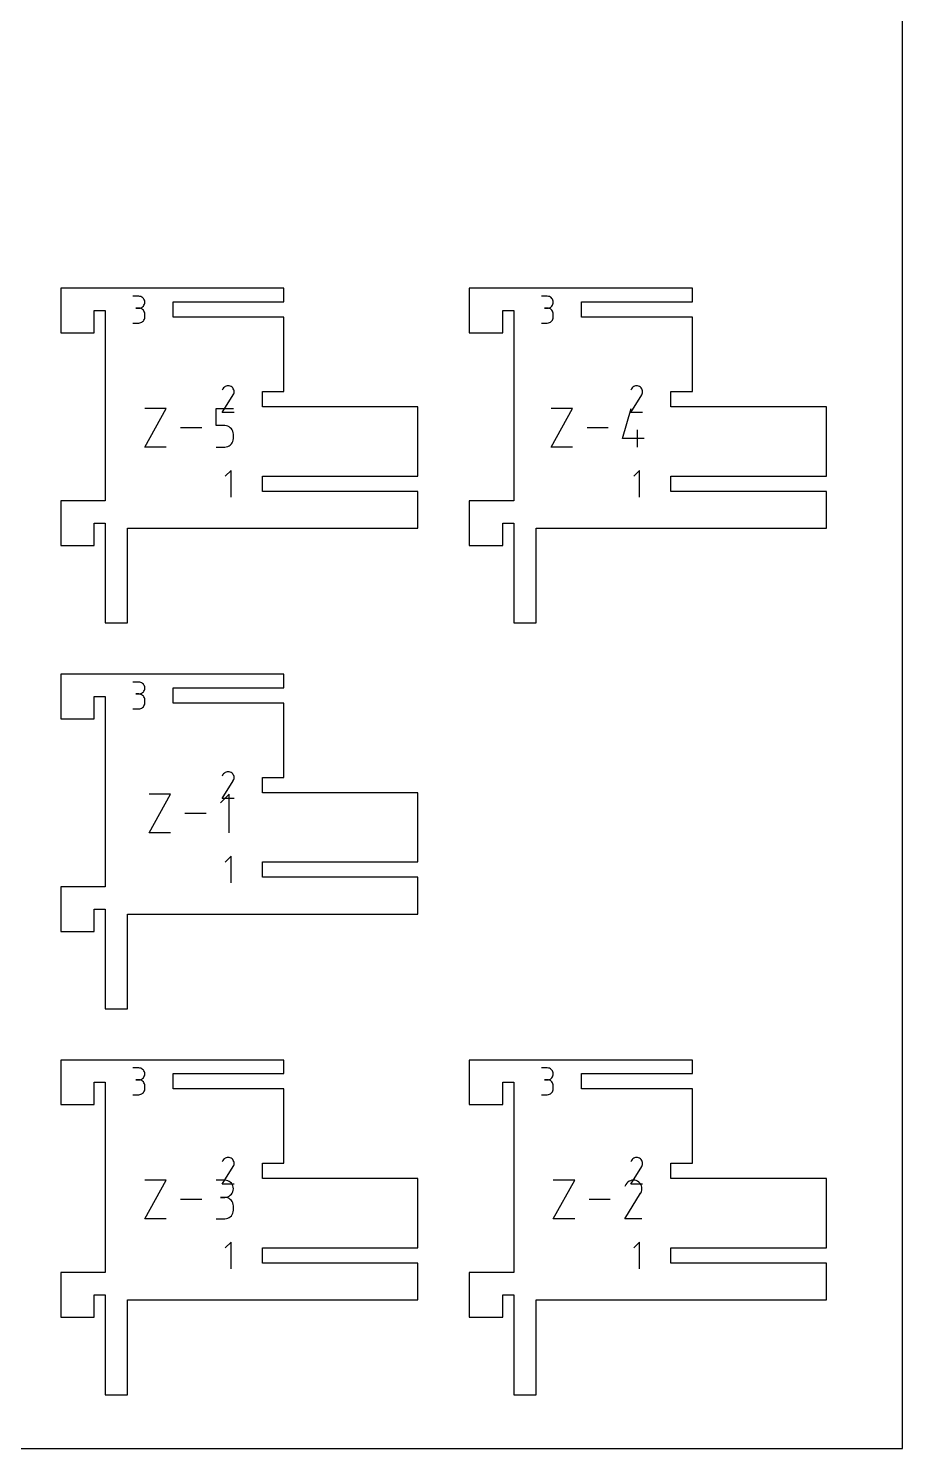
# Model space of a CAD drawing. Extents: x 0 to 340, y 0 to 495.
# Drawn here: x 183.4 to 340, y 0 to 254.6 of the extents above; entities that cross this region are included whole.
import ezdxf

# ---------------------------------------------------------------- set-up
doc = ezdxf.new("R2010")
doc.units = 0

msp = doc.modelspace()

# ---------------------------------------------------------------- linework, layer by layer
at = {"layer": 'annotation', "color": 1}
for p, q in [((203.191887, 206.594776), (202.125989, 206.594776)), ((203.383591, 206.577569), (203.191887, 206.594776)), ((203.563978, 206.527981), (203.383591, 206.577569)), ((203.730047, 206.449062), (203.563978, 206.527981)), ((203.878799, 206.343862), (203.730047, 206.449062)), ((204.007233, 206.21543), (203.878799, 206.343862)), ((276.366883, 206.594776), (275.300986, 206.594776)), ((276.558588, 206.577569), (276.366883, 206.594776)), ((276.738975, 206.527981), (276.558588, 206.577569)), ((276.905044, 206.449062), (276.738975, 206.527981)), ((277.053796, 206.343862), (276.905044, 206.449062)), ((277.18223, 206.21543), (277.053796, 206.343862)), ((203.191887, 204.462981), (202.658185, 204.462981)), ((202.658185, 204.462981), (203.191887, 204.462981)), ((203.191887, 204.462981), (203.383591, 204.480193)), ((203.383591, 204.445774), (203.191887, 204.462981)), ((203.191887, 204.462981), (203.191887, 204.462981)), ((203.383591, 204.480193), (203.563978, 204.52981)), ((203.563978, 204.396187), (203.383591, 204.445774)), ((203.563978, 204.52981), (203.730047, 204.608807)), ((203.730047, 204.317267), (203.563978, 204.396187)), ((203.730047, 204.608807), (203.878799, 204.71416)), ((203.878799, 204.212067), (203.730047, 204.317267)), ((203.878799, 204.71416), (204.007233, 204.842844)), ((204.007233, 204.083635), (203.878799, 204.212067)), ((204.112349, 206.066817), (204.007233, 206.21543)), ((204.007233, 204.842844), (204.112349, 204.991833)), ((204.112349, 203.935022), (204.007233, 204.083635)), ((204.191146, 205.901071), (204.112349, 206.066817)), ((204.112349, 204.991833), (204.191146, 205.158103)), ((204.191146, 203.769276), (204.112349, 203.935022)), ((204.240624, 205.721244), (204.191146, 205.901071)), ((204.191146, 205.158103), (204.240624, 205.338628)), ((204.240624, 203.589449), (204.191146, 203.769276)), ((204.257784, 205.530384), (204.240624, 205.721244)), ((204.240624, 205.338628), (204.257784, 205.530384)), ((204.257784, 205.530384), (204.257784, 205.530384)), ((276.366883, 204.462981), (275.833182, 204.462981)), ((275.833182, 204.462981), (276.366883, 204.462981)), ((276.366883, 204.462981), (276.558588, 204.480193)), ((276.558588, 204.445774), (276.366883, 204.462981)), ((276.366883, 204.462981), (276.366883, 204.462981)), ((276.558588, 204.480193), (276.738975, 204.52981)), ((276.738975, 204.396187), (276.558588, 204.445774)), ((276.738975, 204.52981), (276.905044, 204.608807)), ((276.905044, 204.317267), (276.738975, 204.396187)), ((276.905044, 204.608807), (277.053796, 204.71416)), ((277.053796, 204.212067), (276.905044, 204.317267)), ((277.053796, 204.71416), (277.18223, 204.842844)), ((277.18223, 204.083635), (277.053796, 204.212067)), ((277.287346, 206.066817), (277.18223, 206.21543)), ((277.18223, 204.842844), (277.287346, 204.991833)), ((277.287346, 203.935022), (277.18223, 204.083635)), ((277.366143, 205.901071), (277.287346, 206.066817)), ((277.287346, 204.991833), (277.366143, 205.158103)), ((277.366143, 203.769276), (277.287346, 203.935022)), ((277.415621, 205.721244), (277.366143, 205.901071)), ((277.366143, 205.158103), (277.415621, 205.338628)), ((277.415621, 203.589449), (277.366143, 203.769276)), ((277.432781, 205.530384), (277.415621, 205.721244)), ((277.415621, 205.338628), (277.432781, 205.530384)), ((277.432781, 205.530384), (277.432781, 205.530384)), ((202.125989, 201.800496), (203.191887, 201.800496)), ((203.191887, 201.800496), (203.383591, 201.817693)), ((203.191887, 201.800496), (203.191887, 201.800496)), ((203.383591, 201.817693), (203.563978, 201.867256)), ((203.563978, 201.867256), (203.730047, 201.946143)), ((203.730047, 201.946143), (203.878799, 202.051311)), ((203.878799, 202.051311), (204.007233, 202.179718)), ((204.007233, 202.179718), (204.112349, 202.328321)), ((204.112349, 202.328321), (204.191146, 202.494079)), ((204.191146, 202.494079), (204.240624, 202.673949)), ((204.257784, 203.398589), (204.240624, 203.589449)), ((204.240624, 202.673949), (204.257784, 202.864888)), ((204.257784, 202.864888), (204.257784, 203.398589)), ((204.257784, 203.398589), (204.257784, 203.398589)), ((275.300986, 201.800496), (276.366883, 201.800496)), ((276.366883, 201.800496), (276.558588, 201.817693)), ((276.366883, 201.800496), (276.366883, 201.800496)), ((276.558588, 201.817693), (276.738975, 201.867256)), ((276.738975, 201.867256), (276.905044, 201.946143)), ((276.905044, 201.946143), (277.053796, 202.051311)), ((277.053796, 202.051311), (277.18223, 202.179718)), ((277.18223, 202.179718), (277.287346, 202.328321)), ((277.287346, 202.328321), (277.366143, 202.494079)), ((277.366143, 202.494079), (277.415621, 202.673949)), ((277.432781, 203.398589), (277.415621, 203.589449)), ((277.415621, 202.673949), (277.432781, 202.864888)), ((277.432781, 202.864888), (277.432781, 203.398589)), ((277.432781, 203.398589), (277.432781, 203.398589)), ((218.12599, 185.737181), (220.095838, 188.908384)), ((218.268972, 190.00348), (218.129, 189.734974)), ((218.380052, 190.160992), (218.268972, 190.00348)), ((218.513322, 190.292479), (218.380052, 190.160992)), ((218.66473, 190.396886), (218.513322, 190.292479)), ((218.830223, 190.473161), (218.66473, 190.396886)), ((219.005747, 190.520251), (218.830223, 190.473161)), ((219.187249, 190.537103), (219.005747, 190.520251)), ((219.370676, 190.522665), (219.187249, 190.537103)), ((219.551976, 190.475883), (219.370676, 190.522665)), ((219.727093, 190.395704), (219.551976, 190.475883)), ((219.883717, 190.284486), (219.727093, 190.395704)), ((219.727093, 190.395704), (219.727093, 190.395704)), ((220.014672, 190.151025), (219.883717, 190.284486)), ((220.118793, 189.999411), (220.014672, 190.151025)), ((220.095838, 188.908384), (220.098193, 188.911298)), ((220.095838, 188.908384), (220.095838, 188.908384)), ((220.098193, 188.911298), (220.100451, 188.914237)), ((220.100451, 188.914237), (220.102627, 188.917225)), ((220.102627, 188.917225), (220.104737, 188.920288)), ((220.104737, 188.920288), (220.106795, 188.923449)), ((220.106795, 188.923449), (220.108815, 188.926735)), ((220.108815, 188.926735), (220.110813, 188.930169)), ((220.110813, 188.930169), (220.112804, 188.933777)), ((220.112804, 188.933777), (220.114802, 188.937583)), ((220.114802, 188.937583), (220.196136, 189.112215)), ((220.114802, 188.937583), (220.114802, 188.937583)), ((220.194916, 189.833735), (220.118793, 189.999411)), ((220.241876, 189.658087), (220.194916, 189.833735)), ((220.196136, 189.112215), (220.243651, 189.293237)), ((220.258509, 189.476557), (220.241876, 189.658087)), ((220.243651, 189.293237), (220.258509, 189.476557)), ((291.300986, 185.737181), (293.270835, 188.908384)), ((291.443969, 190.00348), (291.303996, 189.734974)), ((291.555048, 190.160992), (291.443969, 190.00348)), ((291.688319, 190.292479), (291.555048, 190.160992)), ((291.839727, 190.396886), (291.688319, 190.292479)), ((292.005219, 190.473161), (291.839727, 190.396886)), ((292.180744, 190.520251), (292.005219, 190.473161)), ((292.362246, 190.537103), (292.180744, 190.520251)), ((292.545673, 190.522665), (292.362246, 190.537103)), ((292.726972, 190.475883), (292.545673, 190.522665)), ((292.90209, 190.395704), (292.726972, 190.475883)), ((293.058714, 190.284486), (292.90209, 190.395704)), ((292.90209, 190.395704), (292.90209, 190.395704)), ((293.189669, 190.151025), (293.058714, 190.284486)), ((293.29379, 189.999411), (293.189669, 190.151025)), ((293.270835, 188.908384), (293.273189, 188.911298)), ((293.270835, 188.908384), (293.270835, 188.908384)), ((293.273189, 188.911298), (293.275448, 188.914237)), ((293.275448, 188.914237), (293.277624, 188.917225)), ((293.277624, 188.917225), (293.279734, 188.920288)), ((293.279734, 188.920288), (293.281791, 188.923449)), ((293.281791, 188.923449), (293.283812, 188.926735)), ((293.283812, 188.926735), (293.28581, 188.930169)), ((293.28581, 188.930169), (293.2878, 188.933777)), ((293.2878, 188.933777), (293.289799, 188.937583)), ((293.289799, 188.937583), (293.371133, 189.112215)), ((293.289799, 188.937583), (293.289799, 188.937583)), ((293.369913, 189.833735), (293.29379, 189.999411)), ((293.416873, 189.658087), (293.369913, 189.833735)), ((293.371133, 189.112215), (293.418647, 189.293237)), ((293.433506, 189.476557), (293.416873, 189.658087)), ((293.418647, 189.293237), (293.433506, 189.476557)), ((204.254414, 179.561659), (208.092679, 186.47435)), ((208.092679, 186.47435), (204.254414, 186.47435)), ((217.056938, 183.396022), (217.056938, 186.47435)), ((217.056938, 186.47435), (220.12703, 186.47435)), ((277.045325, 179.561659), (280.883589, 186.47435)), ((280.883589, 186.47435), (277.045325, 186.47435)), ((289.847848, 181.098438), (291.380727, 186.47435)), ((218.591984, 183.396022), (217.056938, 183.396022)), ((220.257784, 185.737181), (218.12599, 185.737181)), ((218.867609, 183.371384), (218.591984, 183.396022)), ((219.127149, 183.300327), (218.867609, 183.371384)), ((293.432781, 185.737181), (291.300986, 185.737181)), ((214.465329, 183.018004), (210.685588, 183.018004)), ((219.366242, 183.187136), (219.127149, 183.300327)), ((219.580523, 183.036096), (219.366242, 183.187136)), ((219.765629, 182.851493), (219.580523, 183.036096)), ((219.917196, 182.63761), (219.765629, 182.851493)), ((220.030861, 182.398735), (219.917196, 182.63761)), ((220.030811, 180.562355), (220.102246, 180.822297)), ((220.10226, 182.139151), (220.030861, 182.398735)), ((220.102246, 180.822297), (220.12703, 181.098438)), ((220.12703, 181.863143), (220.10226, 182.139151)), ((220.12703, 181.098438), (220.12703, 181.863143)), ((220.12703, 181.863143), (220.12703, 181.863143)), ((287.25624, 183.018004), (283.476499, 183.018004)), ((293.686113, 181.098438), (289.847848, 181.098438)), ((292.535587, 179.561659), (292.535587, 182.63175)), ((208.092679, 179.561659), (204.254414, 179.561659)), ((217.056938, 179.561659), (218.591984, 179.561659)), ((218.591984, 179.561659), (218.867495, 179.58643)), ((218.591984, 179.561659), (218.591984, 179.561659)), ((218.867495, 179.58643), (219.126975, 179.657846)), ((219.126975, 179.657846), (219.366049, 179.771556)), ((219.366049, 179.771556), (219.580345, 179.923211)), ((219.580345, 179.923211), (219.765486, 180.108462)), ((219.765486, 180.108462), (219.9171, 180.32296)), ((219.9171, 180.32296), (220.030811, 180.562355)), ((280.883589, 179.561659), (277.045325, 179.561659)), ((219.725588, 175.382315), (218.658487, 174.314912)), ((219.725588, 170.582315), (219.725588, 175.382315)), ((292.900585, 175.382315), (291.833483, 174.314912)), ((292.900585, 170.582315), (292.900585, 175.382315)), ((203.191887, 137.419775), (202.125989, 137.419775)), ((203.191887, 135.28798), (202.658185, 135.28798)), ((202.658185, 135.28798), (203.191887, 135.28798)), ((203.383591, 137.402568), (203.191887, 137.419775)), ((203.191887, 135.28798), (203.383591, 135.305191)), ((203.383591, 135.270773), (203.191887, 135.28798)), ((203.191887, 135.28798), (203.191887, 135.28798)), ((203.563978, 137.35298), (203.383591, 137.402568)), ((203.383591, 135.305191), (203.563978, 135.354808)), ((203.563978, 135.221185), (203.383591, 135.270773)), ((203.730047, 137.274061), (203.563978, 137.35298)), ((203.563978, 135.354808), (203.730047, 135.433805)), ((203.730047, 135.142266), (203.563978, 135.221185)), ((203.878799, 137.16886), (203.730047, 137.274061)), ((203.730047, 135.433805), (203.878799, 135.539158)), ((203.878799, 135.037065), (203.730047, 135.142266)), ((204.007233, 137.040428), (203.878799, 137.16886)), ((203.878799, 135.539158), (204.007233, 135.667842)), ((204.007233, 134.908634), (203.878799, 135.037065)), ((204.112349, 136.891815), (204.007233, 137.040428)), ((204.007233, 135.667842), (204.112349, 135.816831)), ((204.191146, 136.72607), (204.112349, 136.891815)), ((204.112349, 135.816831), (204.191146, 135.983101)), ((204.240624, 136.546242), (204.191146, 136.72607)), ((204.191146, 135.983101), (204.240624, 136.163626)), ((204.257784, 136.355382), (204.240624, 136.546242)), ((204.240624, 136.163626), (204.257784, 136.355382)), ((204.257784, 136.355382), (204.257784, 136.355382)), ((202.125989, 132.625494), (203.191887, 132.625494)), ((203.191887, 132.625494), (203.383591, 132.642691)), ((203.191887, 132.625494), (203.191887, 132.625494)), ((203.383591, 132.642691), (203.563978, 132.692254)), ((203.563978, 132.692254), (203.730047, 132.771141)), ((203.730047, 132.771141), (203.878799, 132.876309)), ((203.878799, 132.876309), (204.007233, 133.004716)), ((204.112349, 134.76002), (204.007233, 134.908634)), ((204.007233, 133.004716), (204.112349, 133.15332)), ((204.191146, 134.594275), (204.112349, 134.76002)), ((204.112349, 133.15332), (204.191146, 133.319078)), ((204.240624, 134.414447), (204.191146, 134.594275)), ((204.191146, 133.319078), (204.240624, 133.498947)), ((204.257784, 134.223587), (204.240624, 134.414447)), ((204.240624, 133.498947), (204.257784, 133.689886)), ((204.257784, 133.689886), (204.257784, 134.223587)), ((204.257784, 134.223587), (204.257784, 134.223587)), ((218.12599, 116.56218), (220.095838, 119.733382)), ((218.268972, 120.828478), (218.129, 120.559972)), ((218.380051, 120.985991), (218.268972, 120.828478)), ((218.513322, 121.117477), (218.380051, 120.985991)), ((218.66473, 121.221884), (218.513322, 121.117477)), ((218.830223, 121.298159), (218.66473, 121.221884)), ((219.005747, 121.345249), (218.830223, 121.298159)), ((219.187249, 121.362102), (219.005747, 121.345249)), ((219.370676, 121.347663), (219.187249, 121.362102)), ((219.551975, 121.300881), (219.370676, 121.347663)), ((219.727093, 121.220702), (219.551975, 121.300881)), ((219.883717, 121.109484), (219.727093, 121.220702)), ((219.727093, 121.220702), (219.727093, 121.220702)), ((220.014672, 120.976023), (219.883717, 121.109484)), ((220.118793, 120.824409), (220.014672, 120.976023)), ((220.095838, 119.733382), (220.098193, 119.736296)), ((220.095838, 119.733382), (220.095838, 119.733382)), ((220.098193, 119.736296), (220.100451, 119.739235)), ((220.100451, 119.739235), (220.102627, 119.742223)), ((220.102627, 119.742223), (220.104737, 119.745286)), ((220.104737, 119.745286), (220.106794, 119.748448)), ((220.106794, 119.748448), (220.108815, 119.751733)), ((220.108815, 119.751733), (220.110813, 119.755168)), ((220.110813, 119.755168), (220.112804, 119.758775)), ((220.112804, 119.758775), (220.114802, 119.762581)), ((220.114802, 119.762581), (220.196136, 119.937213)), ((220.114802, 119.762581), (220.114802, 119.762581)), ((220.194916, 120.658733), (220.118793, 120.824409)), ((220.241876, 120.483085), (220.194916, 120.658733)), ((220.196136, 119.937213), (220.243651, 120.118235)), ((220.258509, 120.301556), (220.241876, 120.483085)), ((220.243651, 120.118235), (220.258509, 120.301556)), ((205.02107, 110.386657), (208.859335, 117.299348)), ((208.859335, 117.299348), (205.02107, 117.299348)), ((219.36059, 117.299348), (217.823811, 115.762135)), ((219.36059, 110.386657), (219.36059, 117.299348)), ((220.257784, 116.56218), (218.12599, 116.56218)), ((215.231985, 113.843002), (211.452244, 113.843002)), ((208.859335, 110.386657), (205.02107, 110.386657)), ((219.725588, 106.207313), (218.658487, 105.13991)), ((219.725588, 101.407313), (219.725588, 106.207313)), ((203.191887, 68.244773), (202.125989, 68.244773)), ((203.383591, 68.227566), (203.191887, 68.244773)), ((203.563978, 68.177978), (203.383591, 68.227566)), ((203.730047, 68.099059), (203.563978, 68.177978)), ((203.563978, 66.179806), (203.730047, 66.258804)), ((203.878799, 67.993858), (203.730047, 68.099059)), ((203.730047, 66.258804), (203.878799, 66.364157)), ((204.007233, 67.865427), (203.878799, 67.993858)), ((203.878799, 66.364157), (204.007233, 66.49284)), ((204.112349, 67.716813), (204.007233, 67.865427)), ((204.007233, 66.49284), (204.112349, 66.64183)), ((204.191146, 67.551068), (204.112349, 67.716813)), ((204.112349, 66.64183), (204.191146, 66.808099)), ((204.240624, 67.37124), (204.191146, 67.551068)), ((204.191146, 66.808099), (204.240624, 66.988625)), ((204.257784, 67.18038), (204.240624, 67.37124)), ((204.240624, 66.988625), (204.257784, 67.18038)), ((204.257784, 67.18038), (204.257784, 67.18038)), ((276.366883, 68.244773), (275.300986, 68.244773)), ((276.558588, 68.227566), (276.366883, 68.244773)), ((276.738975, 68.177978), (276.558588, 68.227566)), ((276.905044, 68.099059), (276.738975, 68.177978)), ((276.738975, 66.179806), (276.905044, 66.258803)), ((277.053796, 67.993858), (276.905044, 68.099059)), ((276.905044, 66.258803), (277.053796, 66.364157)), ((277.18223, 67.865427), (277.053796, 67.993858)), ((277.053796, 66.364157), (277.18223, 66.49284)), ((277.287345, 67.716813), (277.18223, 67.865427)), ((277.18223, 66.49284), (277.287345, 66.64183)), ((277.366143, 67.551068), (277.287345, 67.716813)), ((277.287345, 66.64183), (277.366143, 66.808099)), ((277.415621, 67.37124), (277.366143, 67.551068)), ((277.366143, 66.808099), (277.415621, 66.988625)), ((277.432781, 67.18038), (277.415621, 67.37124)), ((277.415621, 66.988625), (277.432781, 67.18038)), ((277.432781, 67.18038), (277.432781, 67.18038)), ((203.191887, 66.112978), (202.658185, 66.112978)), ((202.658185, 66.112978), (203.191887, 66.112978)), ((203.191887, 66.112978), (203.383591, 66.130189)), ((203.383591, 66.095771), (203.191887, 66.112978)), ((203.191887, 66.112978), (203.191887, 66.112978)), ((203.383591, 66.130189), (203.563978, 66.179806)), ((203.563978, 66.046183), (203.383591, 66.095771)), ((203.730047, 65.967264), (203.563978, 66.046183)), ((203.878799, 65.862064), (203.730047, 65.967264)), ((203.730047, 63.596139), (203.878799, 63.701307)), ((204.007233, 65.733632), (203.878799, 65.862064)), ((203.878799, 63.701307), (204.007233, 63.829714)), ((204.112349, 65.585018), (204.007233, 65.733632)), ((204.007233, 63.829714), (204.112349, 63.978318)), ((204.191146, 65.419273), (204.112349, 65.585018)), ((204.112349, 63.978318), (204.191146, 64.144076)), ((204.240624, 65.239445), (204.191146, 65.419273)), ((204.191146, 64.144076), (204.240624, 64.323945)), ((204.257784, 65.048586), (204.240624, 65.239445)), ((204.240624, 64.323945), (204.257784, 64.514884)), ((204.257784, 64.514884), (204.257784, 65.048586)), ((204.257784, 65.048586), (204.257784, 65.048586)), ((276.366883, 66.112978), (275.833182, 66.112978)), ((275.833182, 66.112978), (276.366883, 66.112978)), ((276.366883, 66.112978), (276.558588, 66.130189)), ((276.558588, 66.095771), (276.366883, 66.112978)), ((276.366883, 66.112978), (276.366883, 66.112978)), ((276.558588, 66.130189), (276.738975, 66.179806)), ((276.738975, 66.046183), (276.558588, 66.095771)), ((276.905044, 65.967264), (276.738975, 66.046183)), ((277.053796, 65.862064), (276.905044, 65.967264)), ((276.905044, 63.596139), (277.053796, 63.701307)), ((277.18223, 65.733632), (277.053796, 65.862064)), ((277.053796, 63.701307), (277.18223, 63.829714)), ((277.287345, 65.585018), (277.18223, 65.733632)), ((277.18223, 63.829714), (277.287345, 63.978318)), ((277.366143, 65.419273), (277.287345, 65.585018)), ((277.287345, 63.978318), (277.366143, 64.144076)), ((277.415621, 65.239445), (277.366143, 65.419273)), ((277.366143, 64.144076), (277.415621, 64.323945)), ((277.432781, 65.048586), (277.415621, 65.239445)), ((277.415621, 64.323945), (277.432781, 64.514884)), ((277.432781, 64.514884), (277.432781, 65.048586)), ((277.432781, 65.048586), (277.432781, 65.048586)), ((202.125989, 63.450492), (203.191887, 63.450492)), ((203.191887, 63.450492), (203.383591, 63.467689)), ((203.191887, 63.450492), (203.191887, 63.450492)), ((203.383591, 63.467689), (203.563978, 63.517252)), ((203.563978, 63.517252), (203.730047, 63.596139)), ((275.300986, 63.450492), (276.366883, 63.450492)), ((276.366883, 63.450492), (276.558588, 63.467689)), ((276.366883, 63.450492), (276.366883, 63.450492)), ((276.558588, 63.467689), (276.738975, 63.517252)), ((276.738975, 63.517252), (276.905044, 63.596139)), ((218.268972, 51.653477), (218.129, 51.38497)), ((218.380051, 51.810989), (218.268972, 51.653477)), ((218.513322, 51.942475), (218.380051, 51.810989)), ((218.66473, 52.046882), (218.513322, 51.942475)), ((218.830223, 52.123157), (218.66473, 52.046882)), ((219.005747, 52.170248), (218.830223, 52.123157)), ((219.187249, 52.1871), (219.005747, 52.170248)), ((219.370676, 52.172661), (219.187249, 52.1871)), ((219.551975, 52.125879), (219.370676, 52.172661)), ((219.727093, 52.0457), (219.551975, 52.125879)), ((219.883717, 51.934482), (219.727093, 52.0457)), ((219.727093, 52.0457), (219.727093, 52.0457)), ((220.014672, 51.801021), (219.883717, 51.934482)), ((220.118793, 51.649407), (220.014672, 51.801021)), ((220.194916, 51.483731), (220.118793, 51.649407)), ((220.241876, 51.308083), (220.194916, 51.483731)), ((220.196136, 50.762211), (220.243651, 50.943233)), ((220.258509, 51.126554), (220.241876, 51.308083)), ((220.243651, 50.943233), (220.258509, 51.126554)), ((291.443969, 51.653477), (291.303996, 51.38497)), ((291.555048, 51.810989), (291.443969, 51.653477)), ((291.688319, 51.942475), (291.555048, 51.810989)), ((291.839727, 52.046882), (291.688319, 51.942475)), ((292.005219, 52.123157), (291.839727, 52.046882)), ((292.180744, 52.170248), (292.005219, 52.123157)), ((292.362246, 52.1871), (292.180744, 52.170248)), ((292.545673, 52.172661), (292.362246, 52.1871)), ((292.726972, 52.125879), (292.545673, 52.172661)), ((292.90209, 52.0457), (292.726972, 52.125879)), ((293.058714, 51.934482), (292.90209, 52.0457)), ((292.90209, 52.0457), (292.90209, 52.0457)), ((293.189669, 51.801021), (293.058714, 51.934482)), ((293.29379, 51.649407), (293.189669, 51.801021)), ((293.369913, 51.483731), (293.29379, 51.649407)), ((293.416873, 51.308083), (293.369913, 51.483731)), ((293.371133, 50.762211), (293.418647, 50.943233)), ((293.433506, 51.126554), (293.416873, 51.308083)), ((293.418647, 50.943233), (293.433506, 51.126554)), ((218.125989, 47.387178), (220.095838, 50.558381)), ((220.095838, 50.558381), (220.098193, 50.561295)), ((220.095838, 50.558381), (220.095838, 50.558381)), ((220.098193, 50.561295), (220.100451, 50.564233)), ((220.100451, 50.564233), (220.102627, 50.567222)), ((220.102627, 50.567222), (220.104737, 50.570284)), ((220.104737, 50.570284), (220.106794, 50.573446)), ((220.106794, 50.573446), (220.108815, 50.576732)), ((220.108815, 50.576732), (220.110813, 50.580166)), ((220.110813, 50.580166), (220.112804, 50.583773)), ((220.112804, 50.583773), (220.114802, 50.587579)), ((220.114802, 50.587579), (220.196136, 50.762211)), ((220.114802, 50.587579), (220.114802, 50.587579)), ((291.300986, 47.387178), (293.270835, 50.558381)), ((293.270835, 50.558381), (293.273189, 50.561295)), ((293.270835, 50.558381), (293.270835, 50.558381)), ((293.273189, 50.561295), (293.275448, 50.564233)), ((293.275448, 50.564233), (293.277624, 50.567222)), ((293.277624, 50.567222), (293.279734, 50.570284)), ((293.279734, 50.570284), (293.281791, 50.573446)), ((293.281791, 50.573446), (293.283812, 50.576732)), ((293.283812, 50.576732), (293.28581, 50.580166)), ((293.28581, 50.580166), (293.2878, 50.583773)), ((293.2878, 50.583773), (293.289799, 50.587579)), ((293.289799, 50.587579), (293.371133, 50.762211)), ((293.289799, 50.587579), (293.289799, 50.587579)), ((204.254414, 41.211655), (208.092679, 48.124346)), ((208.092679, 48.124346), (204.254414, 48.124346)), ((218.591984, 48.116326), (217.056938, 48.116326)), ((220.257784, 47.387178), (218.125989, 47.387178)), ((218.868065, 48.091546), (218.591984, 48.116326)), ((219.127849, 48.020132), (218.868065, 48.091546)), ((219.367013, 47.906477), (219.127849, 48.020132)), ((219.581237, 47.754973), (219.367013, 47.906477)), ((219.7662, 47.570013), (219.581237, 47.754973)), ((219.917582, 47.355988), (219.7662, 47.570013)), ((220.031061, 47.117291), (219.917582, 47.355988)), ((219.917582, 45.807857), (220.031061, 46.04731)), ((220.102317, 46.858314), (220.031061, 47.117291)), ((220.031061, 46.04731), (220.102317, 46.307292)), ((220.12703, 46.583448), (220.102317, 46.858314)), ((220.102317, 46.307292), (220.12703, 46.583448)), ((220.12703, 46.583448), (220.12703, 46.583448)), ((277.428889, 41.211655), (281.267154, 48.124346)), ((281.267154, 48.124346), (277.428889, 48.124346)), ((290.43785, 47.355683), (290.23627, 46.968996)), ((290.597821, 47.582524), (290.43785, 47.355683)), ((290.789749, 47.771883), (290.597821, 47.582524)), ((291.007799, 47.922244), (290.789749, 47.771883)), ((291.246132, 48.032091), (291.007799, 47.922244)), ((291.498912, 48.099908), (291.246132, 48.032091)), ((293.432781, 47.387178), (291.300986, 47.387178)), ((291.760301, 48.124177), (291.498912, 48.099908)), ((292.024463, 48.103384), (291.760301, 48.124177)), ((292.28556, 48.036011), (292.024463, 48.103384)), ((292.537755, 47.920542), (292.28556, 48.036011)), ((292.763316, 47.760372), (292.537755, 47.920542)), ((292.537755, 47.920542), (292.537755, 47.920542)), ((292.95191, 47.568169), (292.763316, 47.760372)), ((293.101859, 47.349823), (292.95191, 47.568169)), ((293.096111, 45.820638), (293.213244, 46.072133)), ((293.211487, 47.111226), (293.101859, 47.349823)), ((293.279116, 46.858267), (293.211487, 47.111226)), ((293.213244, 46.072133), (293.281672, 46.33283)), ((293.30307, 46.596839), (293.279116, 46.858267)), ((293.281672, 46.33283), (293.30307, 46.596839)), ((214.465329, 44.668001), (210.685588, 44.668001)), ((218.591984, 45.046235), (217.823377, 45.046235)), ((217.823377, 45.046235), (218.591984, 45.046235)), ((218.591984, 45.046235), (218.868065, 45.071021)), ((218.868065, 45.021454), (218.591984, 45.046235)), ((218.591984, 45.046235), (218.591984, 45.046235)), ((218.868065, 45.071021), (219.127849, 45.142477)), ((219.127849, 44.95004), (218.868065, 45.021454)), ((219.127849, 45.142477), (219.367013, 45.256245)), ((219.367013, 44.836386), (219.127849, 44.95004)), ((219.367013, 45.256245), (219.581237, 45.407968)), ((219.581237, 44.684882), (219.367013, 44.836386)), ((219.581237, 45.407968), (219.7662, 45.593291)), ((219.7662, 44.499922), (219.581237, 44.684882)), ((219.7662, 45.593291), (219.917582, 45.807857)), ((219.917582, 44.285897), (219.7662, 44.499922)), ((220.031061, 44.0472), (219.917582, 44.285897)), ((220.102317, 43.788222), (220.031061, 44.0472)), ((220.12703, 43.513357), (220.102317, 43.788222)), ((220.12703, 42.74475), (220.12703, 43.513357)), ((220.12703, 43.513357), (220.12703, 43.513357)), ((287.639804, 44.668001), (283.860063, 44.668001)), ((290.231935, 41.211599), (293.0688, 45.778587)), ((293.0688, 45.778587), (293.072191, 45.782784)), ((293.0688, 45.778587), (293.0688, 45.778587)), ((293.072191, 45.782784), (293.075443, 45.787016)), ((293.075443, 45.787016), (293.078578, 45.79132)), ((293.078578, 45.79132), (293.081616, 45.79573)), ((293.081616, 45.79573), (293.084579, 45.800284)), ((293.084579, 45.800284), (293.087489, 45.805015)), ((293.087489, 45.805015), (293.090366, 45.809961)), ((293.090366, 45.809961), (293.093233, 45.815157)), ((293.093233, 45.815157), (293.096111, 45.820638)), ((293.096111, 45.820638), (293.096111, 45.820638)), ((208.092679, 41.211655), (204.254414, 41.211655)), ((217.056938, 41.211872), (218.591984, 41.211872)), ((218.591984, 41.211872), (218.868065, 41.236638)), ((218.591984, 41.211872), (218.591984, 41.211872)), ((218.868065, 41.236638), (219.127849, 41.308016)), ((219.127849, 41.308016), (219.367013, 41.421625)), ((219.367013, 41.421625), (219.581237, 41.573082)), ((219.581237, 41.573082), (219.7662, 41.758007)), ((219.7662, 41.758007), (219.917582, 41.972017)), ((219.917582, 41.972017), (220.031061, 42.210732)), ((220.031061, 42.210732), (220.102317, 42.46977)), ((220.102317, 42.46977), (220.12703, 42.74475)), ((281.267154, 41.211655), (277.428889, 41.211655)), ((293.302026, 41.211599), (290.231935, 41.211599)), ((219.725588, 37.032311), (218.658487, 35.964909)), ((219.725588, 32.232311), (219.725588, 37.032311)), ((292.900585, 37.032311), (291.833484, 35.964909)), ((292.900585, 32.232311), (292.900585, 37.032311))]:
    msp.add_line(p, q, dxfattribs=at)
at = {"layer": 'boundary', "color": 5}
for p, q in [((193.21598, 208.017505), (189.19249, 208.017505)), ((189.19249, 208.017505), (189.19249, 203.994018)), ((197.192491, 208.017505), (193.21598, 208.017505)), ((201.914954, 208.017505), (197.192491, 208.017505)), ((203.22856, 208.017505), (201.914954, 208.017505)), ((204.332731, 208.017505), (203.22856, 208.017505)), ((205.665221, 208.017505), (204.332731, 208.017505)), ((219.590059, 208.017505), (205.665221, 208.017505)), ((220.958109, 208.017505), (219.590059, 208.017505)), ((222.516244, 208.017505), (220.958109, 208.017505)), ((223.873105, 208.017505), (222.516244, 208.017505)), ((224.844005, 208.017505), (223.873105, 208.017505)), ((225.418668, 208.017505), (224.844005, 208.017505)), ((225.662445, 208.017505), (225.418668, 208.017505)), ((228.01233, 208.017505), (225.662445, 208.017505)), ((228.07079, 208.017505), (228.01233, 208.017505)), ((228.708594, 208.017505), (228.07079, 208.017505)), ((228.727812, 208.017505), (228.708594, 208.017505)), ((228.876772, 208.017505), (228.727812, 208.017505)), ((229.192487, 208.017505), (228.876772, 208.017505)), ((229.192487, 205.723344), (229.192487, 208.017505)), ((267.309451, 208.017505), (262.367487, 208.017505)), ((262.367487, 208.017505), (262.367487, 203.075544)), ((270.367488, 208.017505), (267.309451, 208.017505)), ((276.265392, 208.017505), (270.367488, 208.017505)), ((277.145036, 208.017505), (276.265392, 208.017505)), ((287.82006, 208.017505), (277.145036, 208.017505)), ((289.207473, 208.017505), (287.82006, 208.017505)), ((289.74228, 208.017505), (289.207473, 208.017505)), ((290.921658, 208.017505), (289.74228, 208.017505)), ((291.406522, 208.017505), (290.921658, 208.017505)), ((292.255293, 208.017505), (291.406522, 208.017505)), ((292.631346, 208.017505), (292.255293, 208.017505)), ((293.076226, 208.017505), (292.631346, 208.017505)), ((293.283162, 208.017505), (293.076226, 208.017505)), ((295.272735, 208.017505), (293.283162, 208.017505)), ((295.554519, 208.017505), (295.272735, 208.017505)), ((297.738535, 208.017505), (295.554519, 208.017505)), ((302.367484, 208.017505), (297.738535, 208.017505)), ((302.367484, 205.723345), (302.367484, 208.017505)), ((189.19249, 203.994018), (189.19249, 200.017509)), ((195.19249, 202.029254), (195.19249, 204.01751)), ((195.19249, 204.01751), (196.186618, 204.01751)), ((196.186618, 204.01751), (197.192491, 204.01751)), ((197.192491, 204.01751), (197.192491, 201.951788)), ((209.319489, 202.827345), (209.319489, 205.573345)), ((209.319489, 205.573345), (229.182187, 205.573345)), ((229.182187, 205.573345), (229.192487, 205.723344)), ((268.367487, 202.488492), (268.367487, 204.01751)), ((268.367487, 204.01751), (269.131996, 204.01751)), ((269.131996, 204.01751), (270.367488, 204.01751)), ((270.367488, 204.01751), (270.367488, 203.839459)), ((270.367488, 203.839459), (270.367488, 202.587206)), ((282.494486, 202.827345), (282.494486, 205.573345)), ((282.494486, 205.573345), (302.357184, 205.573345)), ((302.357184, 205.573345), (302.367484, 205.723345)), ((195.19249, 200.017509), (195.19249, 202.029254)), ((197.192491, 201.951788), (197.192491, 199.728008)), ((229.182187, 202.827345), (209.319489, 202.827345)), ((229.192487, 202.677346), (229.182187, 202.827345)), ((229.192487, 189.660219), (229.192487, 202.677346)), ((262.367487, 203.075544), (262.367487, 200.017509)), ((268.367487, 200.017509), (268.367487, 202.488492)), ((270.367488, 202.587206), (270.367488, 199.017507)), ((302.357184, 202.827345), (282.494486, 202.827345)), ((302.367484, 202.677345), (302.357184, 202.827345)), ((302.367484, 195.57385), (302.367484, 202.677345)), ((189.19249, 200.017509), (192.174873, 200.017509)), ((192.174873, 200.017509), (195.19249, 200.017509)), ((197.192491, 199.728008), (197.192491, 199.608971)), ((197.192491, 199.608971), (197.192491, 199.38017)), ((197.192491, 199.38017), (197.192491, 199.346385)), ((197.192491, 199.346385), (197.192491, 199.260976)), ((197.192491, 199.260976), (197.192491, 199.017506)), ((197.192491, 199.017506), (197.192491, 197.690796)), ((262.367487, 200.017509), (264.661014, 200.017509)), ((264.661014, 200.017509), (268.367487, 200.017509)), ((270.367488, 199.017507), (270.367488, 179.565537)), ((197.192491, 197.690796), (197.192491, 197.599298)), ((197.192491, 197.599298), (197.192491, 197.10179)), ((197.192491, 197.10179), (197.192491, 196.904991)), ((197.192491, 196.904991), (197.192491, 195.572227)), ((197.192491, 195.572227), (197.192491, 194.878837)), ((197.192491, 194.878837), (197.192491, 181.925326)), ((302.367484, 189.66022), (302.367484, 195.57385)), ((225.319489, 186.76422), (225.319489, 189.51022)), ((225.319489, 189.51022), (229.182187, 189.51022)), ((229.182187, 189.51022), (229.192487, 189.660219)), ((298.494486, 186.76422), (298.494486, 189.51022)), ((298.494486, 189.51022), (302.357184, 189.51022)), ((302.357184, 189.51022), (302.367484, 189.66022)), ((253.182187, 186.76422), (225.319489, 186.76422)), ((253.192487, 186.614221), (253.182187, 186.76422)), ((253.192487, 174.505314), (253.192487, 186.614221)), ((326.357184, 186.76422), (298.494486, 186.76422)), ((326.367484, 186.61422), (326.357184, 186.76422)), ((326.367484, 174.505314), (326.367484, 186.61422)), ((197.192491, 181.925326), (197.192491, 169.892504)), ((270.367488, 179.565537), (270.367488, 178.224022)), ((270.367488, 178.224022), (270.367488, 170.929655)), ((225.319489, 171.609315), (225.319489, 174.355315)), ((225.319489, 174.355315), (253.182187, 174.355315)), ((253.182187, 174.355315), (253.192487, 174.505314)), ((298.494486, 171.609315), (298.494486, 174.355315)), ((298.494486, 174.355315), (326.357184, 174.355315)), ((326.357184, 174.355315), (326.367484, 174.505314)), ((253.182187, 171.609315), (225.319489, 171.609315)), ((253.192487, 171.459315), (253.182187, 171.609315)), ((253.192487, 165.582355), (253.192487, 171.459315)), ((270.367488, 170.929655), (270.367488, 169.892504)), ((326.357184, 171.609315), (298.494486, 171.609315)), ((326.367484, 171.459315), (326.357184, 171.609315)), ((326.367484, 165.017506), (326.367484, 171.459315)), ((193.21598, 169.892504), (189.19249, 169.892505)), ((189.19249, 169.892505), (189.19249, 165.869016)), ((197.192491, 169.892504), (193.21598, 169.892504)), ((267.309451, 169.892504), (262.367487, 169.892504)), ((262.367487, 169.892504), (262.367487, 164.950541)), ((270.367488, 169.892504), (267.309451, 169.892504)), ((189.19249, 165.869016), (189.19249, 161.892505)), ((195.19249, 163.904249), (195.19249, 165.892505)), ((195.19249, 165.892505), (196.186618, 165.892505)), ((196.186618, 165.892505), (197.192491, 165.892505)), ((197.192491, 165.892505), (197.192491, 163.826784)), ((253.192487, 165.017506), (253.192487, 165.582355)), ((268.367487, 164.363487), (268.367487, 165.892505)), ((268.367487, 165.892505), (269.131996, 165.892505)), ((269.131996, 165.892505), (270.367488, 165.892505)), ((270.367488, 165.892505), (270.367488, 165.714453)), ((270.367488, 165.714453), (270.367488, 164.462201)), ((195.19249, 161.892504), (195.19249, 163.904249)), ((197.192491, 163.826784), (197.192491, 161.603005)), ((201.19249, 148.417605), (201.192491, 165.017506)), ((201.192491, 165.017506), (201.345368, 165.017506)), ((201.345368, 165.017506), (201.70349, 165.017506)), ((201.70349, 165.017506), (201.739494, 165.017506)), ((201.739494, 165.017506), (202.911688, 165.017506)), ((202.911688, 165.017506), (203.208013, 165.017506)), ((203.208013, 165.017506), (203.847074, 165.017506)), ((203.847074, 165.017506), (204.86022, 165.017506)), ((204.86022, 165.017506), (206.144453, 165.017506)), ((206.144453, 165.017506), (207.405825, 165.017506)), ((207.405825, 165.017506), (208.276054, 165.017506)), ((208.276054, 165.017506), (231.828443, 165.017506)), ((231.828443, 165.017506), (246.108921, 165.017506)), ((246.108921, 165.017506), (246.97915, 165.017506)), ((246.97915, 165.017506), (248.240523, 165.017506)), ((248.240523, 165.017506), (249.524755, 165.017506)), ((249.524755, 165.017506), (250.537902, 165.017506)), ((250.537902, 165.017506), (251.176964, 165.017506)), ((251.176964, 165.017506), (251.473285, 165.017506)), ((251.473285, 165.017506), (252.101302, 165.017506)), ((252.101302, 165.017506), (252.405403, 165.017506)), ((252.405403, 165.017506), (252.576947, 165.017506)), ((252.576947, 165.017506), (252.687096, 165.017506)), ((252.687096, 165.017506), (252.763807, 165.017506)), ((252.763807, 165.017506), (252.817392, 165.017506)), ((252.817392, 165.017506), (253.192487, 165.017506)), ((262.367487, 164.950541), (262.367487, 161.892504)), ((268.367487, 161.892504), (268.367487, 164.363487)), ((270.367488, 164.462201), (270.367488, 160.892503)), ((274.367487, 165.017506), (276.608952, 165.017506)), ((274.367487, 153.883706), (274.367487, 165.017506)), ((276.608952, 165.017506), (279.387976, 165.017506)), ((279.387976, 165.017506), (279.422784, 165.017506)), ((279.422784, 165.017506), (281.339516, 165.017506)), ((281.339516, 165.017506), (281.546791, 165.017506)), ((281.546791, 165.017506), (281.658023, 165.017506)), ((281.658023, 165.017506), (282.302143, 165.017506)), ((282.302143, 165.017506), (282.592253, 165.017506)), ((282.592253, 165.017506), (283.621015, 165.017506)), ((283.621015, 165.017506), (284.041127, 165.017506)), ((284.041127, 165.017506), (285.348518, 165.017506)), ((285.348518, 165.017506), (285.848643, 165.017506)), ((285.848643, 165.017506), (287.282754, 165.017506)), ((287.282754, 165.017506), (287.82006, 165.017506)), ((287.82006, 165.017506), (289.207473, 165.017506)), ((289.207473, 165.017506), (289.74228, 165.017506)), ((289.74228, 165.017506), (304.715108, 165.017506)), ((304.715108, 165.017506), (305.838934, 165.017506)), ((305.838934, 165.017506), (308.342587, 165.017506)), ((308.342587, 165.017506), (309.182554, 165.017506)), ((309.182554, 165.017506), (313.599683, 165.017506)), ((313.599683, 165.017506), (314.023043, 165.017506)), ((314.023043, 165.017506), (315.367483, 165.017506)), ((315.367483, 165.017506), (316.71192, 165.017506)), ((316.71192, 165.017506), (317.13528, 165.017506)), ((317.13528, 165.017506), (317.635933, 165.017506)), ((317.635933, 165.017506), (317.86748, 165.017506)), ((317.86748, 165.017506), (318.957542, 165.017506)), ((318.957542, 165.017506), (320.082265, 165.017506)), ((320.082265, 165.017506), (320.867918, 165.017506)), ((320.867918, 165.017506), (326.367484, 165.017506)), ((189.19249, 161.892505), (192.174874, 161.892505)), ((192.174874, 161.892505), (195.19249, 161.892504)), ((197.192491, 161.603005), (197.192491, 161.483968)), ((197.192491, 161.483968), (197.192491, 161.255167)), ((197.192491, 161.255167), (197.192491, 161.221382)), ((197.192491, 161.221382), (197.192491, 161.135973)), ((197.192491, 161.135973), (197.192491, 160.892503)), ((197.192491, 160.892503), (197.192491, 160.589486)), ((197.192491, 160.589486), (197.192491, 148.017504)), ((262.367487, 161.892504), (264.661014, 161.892504)), ((264.661014, 161.892504), (268.367487, 161.892504)), ((270.367488, 160.892503), (270.367488, 156.449718)), ((270.367488, 156.449718), (270.367488, 148.017503)), ((274.367487, 148.017504), (274.367487, 153.883706)), ((197.192491, 148.017504), (201.098349, 148.017504)), ((201.098349, 148.017504), (201.192491, 148.017504)), ((201.192491, 148.017504), (201.19249, 148.417605)), ((270.367488, 148.017503), (272.987205, 148.017504)), ((272.987205, 148.017504), (274.367487, 148.017504)), ((193.245669, 138.842503), (189.19249, 138.842503)), ((189.19249, 138.842503), (189.19249, 134.789327)), ((197.192491, 138.842503), (193.245669, 138.842503)), ((203.731978, 138.842503), (197.192491, 138.842503)), ((204.936449, 138.842504), (203.731978, 138.842503)), ((206.028045, 138.842504), (204.936449, 138.842504)), ((220.343229, 138.842504), (206.028045, 138.842504)), ((221.842909, 138.842503), (220.343229, 138.842504)), ((223.317385, 138.842503), (221.842909, 138.842503)), ((224.47534, 138.842503), (223.317385, 138.842503)), ((225.2322, 138.842503), (224.47534, 138.842503)), ((225.626245, 138.842503), (225.2322, 138.842503)), ((227.973506, 138.842503), (225.626245, 138.842503)), ((228.065897, 138.842503), (227.973506, 138.842503)), ((228.729413, 138.842503), (228.065897, 138.842503)), ((229.192487, 138.842503), (228.729413, 138.842503)), ((229.192487, 138.401401), (229.192487, 138.842503)), ((229.192487, 136.548343), (229.192487, 138.401401)), ((209.319489, 133.652343), (209.319489, 136.398343)), ((209.319489, 136.398343), (229.182187, 136.398343)), ((229.182187, 136.398343), (229.192487, 136.548343)), ((189.19249, 134.789327), (189.19249, 130.842507)), ((195.19249, 132.869097), (195.19249, 134.842508)), ((195.19249, 134.842508), (196.179196, 134.842508)), ((195.19249, 130.842507), (195.19249, 132.869097)), ((196.179196, 134.842508), (197.192491, 134.842508)), ((197.192491, 134.842508), (197.192491, 132.736959)), ((197.192491, 132.736959), (197.192491, 130.543363)), ((229.182187, 133.652343), (209.319489, 133.652343)), ((229.192487, 133.502343), (229.182187, 133.652343)), ((229.192487, 120.485218), (229.192487, 133.502343)), ((189.19249, 130.842507), (192.152606, 130.842507)), ((192.152606, 130.842507), (195.19249, 130.842507)), ((197.192491, 130.543363), (197.192491, 130.425941)), ((197.192491, 130.425941), (197.192491, 130.200246)), ((197.192491, 130.200246), (197.192491, 130.166919)), ((197.192491, 130.166919), (197.192491, 130.082669)), ((197.192491, 130.082669), (197.192491, 130.067175)), ((197.192491, 130.067175), (197.192491, 129.842505)), ((197.192491, 129.842505), (197.192491, 128.443546)), ((197.192491, 128.443546), (197.192491, 127.952791)), ((197.192491, 127.952791), (197.192491, 127.758663)), ((197.192491, 127.758663), (197.192491, 126.443988)), ((197.192491, 126.443988), (197.192491, 125.76001)), ((197.192491, 125.76001), (197.192491, 112.98232)), ((225.319489, 117.589219), (225.319489, 120.335219)), ((225.319489, 120.335219), (229.182187, 120.335219)), ((229.182187, 120.335219), (229.192487, 120.485218)), ((253.182187, 117.589219), (225.319489, 117.589219)), ((253.192487, 117.439219), (253.182187, 117.589219)), ((253.192487, 105.330313), (253.192487, 117.439219)), ((197.192491, 112.98232), (197.192491, 100.717503)), ((225.319489, 102.434313), (225.319489, 105.180313)), ((225.319489, 105.180313), (253.182187, 105.180313)), ((253.182187, 105.180313), (253.192487, 105.330313)), ((253.182187, 102.434313), (225.319489, 102.434313)), ((253.192487, 102.284313), (253.182187, 102.434313)), ((253.192487, 95.842504), (253.192487, 102.284313)), ((193.245669, 100.717503), (189.19249, 100.717503)), ((189.19249, 100.717503), (189.19249, 96.664324)), ((197.192491, 100.717503), (193.245669, 100.717503)), ((189.19249, 96.664324), (189.19249, 92.717503)), ((195.19249, 94.744092), (195.19249, 96.717503)), ((195.19249, 96.717503), (196.179196, 96.717503)), ((195.19249, 92.717503), (195.19249, 94.744092)), ((196.179196, 96.717503), (197.192491, 96.717503)), ((197.192491, 96.717503), (197.192491, 94.611955)), ((197.192491, 94.611955), (197.192491, 92.418359)), ((201.19249, 95.447834), (201.192491, 95.842504)), ((201.19249, 78.842502), (201.19249, 95.447834)), ((201.192491, 95.842504), (201.705719, 95.842504)), ((201.705719, 95.842504), (202.845445, 95.842504)), ((202.845445, 95.842504), (202.996635, 95.842504)), ((202.996635, 95.842504), (203.449656, 95.842504)), ((203.449656, 95.842504), (204.266747, 95.842504)), ((204.266747, 95.842504), (205.424384, 95.842504)), ((205.424384, 95.842504), (206.725847, 95.842504)), ((206.725847, 95.842504), (207.817443, 95.842504)), ((207.817443, 95.842504), (208.392107, 95.842504)), ((208.392107, 95.842504), (221.012807, 95.842504)), ((221.012807, 95.842504), (245.992868, 95.842504)), ((245.992868, 95.842504), (246.567535, 95.842504)), ((246.567535, 95.842504), (247.659128, 95.842504)), ((247.659128, 95.842504), (248.960594, 95.842504)), ((248.960594, 95.842504), (250.118228, 95.842504)), ((250.118228, 95.842504), (250.935304, 95.842504)), ((250.935304, 95.842504), (251.388337, 95.842504)), ((251.388337, 95.842504), (251.539532, 95.842504)), ((251.539532, 95.842504), (252.116113, 95.842504)), ((252.116113, 95.842504), (252.416086, 95.842504)), ((252.416086, 95.842504), (252.585302, 95.842504)), ((252.585302, 95.842504), (252.693956, 95.842504)), ((252.693956, 95.842504), (252.769626, 95.842504)), ((252.769626, 95.842504), (253.192487, 95.842504)), ((189.19249, 92.717503), (192.152606, 92.717503)), ((192.152606, 92.717503), (195.19249, 92.717503)), ((197.192491, 92.418359), (197.192491, 92.300938)), ((197.192491, 92.300938), (197.192491, 92.075243)), ((197.192491, 92.075243), (197.192491, 92.041916)), ((197.192491, 92.041916), (197.192491, 91.957666)), ((197.192491, 91.957666), (197.192491, 91.942172)), ((197.192491, 91.942172), (197.192491, 91.717502)), ((197.192491, 91.717502), (197.192491, 79.141406)), ((197.192491, 79.141406), (197.192491, 78.842502)), ((197.192491, 78.842502), (197.285354, 78.842502)), ((197.285354, 78.842502), (201.19249, 78.842502)), ((193.192491, 69.667502), (189.19249, 69.667502)), ((189.19249, 69.667502), (189.19249, 65.667504)), ((197.192491, 69.667502), (193.192491, 69.667502)), ((200.621062, 69.667502), (197.192491, 69.667502)), ((214.699874, 69.667502), (200.621062, 69.667502)), ((215.685103, 69.667502), (214.699874, 69.667502)), ((216.656992, 69.667502), (215.685103, 69.667502)), ((217.589285, 69.667502), (216.656992, 69.667502)), ((218.456741, 69.667502), (217.589285, 69.667502)), ((219.235713, 69.667502), (218.456741, 69.667502)), ((219.904982, 69.667502), (219.235713, 69.667502)), ((220.44619, 69.667502), (219.904982, 69.667502)), ((220.844407, 69.667502), (220.44619, 69.667502)), ((221.088628, 69.667502), (220.844407, 69.667502)), ((221.171988, 69.667502), (221.088628, 69.667502)), ((222.485239, 69.667502), (221.171988, 69.667502)), ((229.192487, 69.667502), (222.485239, 69.667502)), ((229.192487, 67.373342), (229.192487, 69.667502)), ((265.132148, 69.667502), (262.367487, 69.667502)), ((262.367487, 69.667502), (262.367487, 66.902843)), ((270.367488, 69.667502), (265.132148, 69.667502)), ((277.111412, 69.667502), (270.367488, 69.667502)), ((286.846614, 69.667502), (277.111412, 69.667502)), ((288.2984, 69.667502), (286.846614, 69.667502)), ((288.820437, 69.667502), (288.2984, 69.667502)), ((290.139236, 69.667502), (288.820437, 69.667502)), ((290.638806, 69.667502), (290.139236, 69.667502)), ((291.678191, 69.667502), (290.638806, 69.667502)), ((292.103757, 69.667502), (291.678191, 69.667502)), ((292.764476, 69.667502), (292.103757, 69.667502)), ((293.055506, 69.667502), (292.764476, 69.667502)), ((293.288645, 69.667502), (293.055506, 69.667502)), ((293.390259, 69.667502), (293.288645, 69.667502)), ((295.460175, 69.667502), (293.390259, 69.667502)), ((302.367484, 69.667502), (295.460175, 69.667502)), ((302.367484, 67.373341), (302.367484, 69.667502)), ((209.319489, 64.477342), (209.319489, 67.223342)), ((209.319489, 67.223342), (229.182187, 67.223342)), ((229.182187, 67.223342), (229.192487, 67.373342)), ((262.367487, 66.902843), (262.367487, 61.667506)), ((282.494485, 64.477342), (282.494485, 67.223342)), ((282.494485, 67.223342), (302.357184, 67.223342)), ((302.357184, 67.223342), (302.367484, 67.373341)), ((189.19249, 65.667504), (189.19249, 61.667506)), ((195.19249, 63.667506), (195.19249, 65.667507)), ((195.19249, 65.667507), (196.192491, 65.667507)), ((195.19249, 61.667505), (195.19249, 63.667506)), ((196.192491, 65.667507), (197.192491, 65.667507)), ((197.192491, 65.667507), (197.192491, 65.506216)), ((197.192491, 65.506216), (197.192491, 60.667503)), ((229.182187, 64.477342), (209.319489, 64.477342)), ((229.192487, 64.327342), (229.182187, 64.477342)), ((229.192487, 60.167503), (229.192487, 64.327342)), ((268.367487, 63.049836), (268.367487, 65.667507)), ((268.367487, 65.667507), (269.676322, 65.667507)), ((269.676322, 65.667507), (270.367488, 65.667507)), ((270.367488, 65.667507), (270.367488, 65.506536)), ((270.367488, 65.506536), (270.367488, 64.249848)), ((270.367488, 64.249848), (270.367488, 64.018729)), ((270.367488, 64.018729), (270.367488, 60.667503)), ((302.357184, 64.477342), (282.494485, 64.477342)), ((302.367484, 64.327342), (302.357184, 64.477342)), ((302.367484, 63.087934), (302.367484, 64.327342)), ((189.19249, 61.667506), (192.19249, 61.667506)), ((192.19249, 61.667506), (195.19249, 61.667505)), ((262.367487, 61.667506), (266.293992, 61.667505)), ((266.293992, 61.667505), (268.367487, 61.667506)), ((268.367487, 61.667506), (268.367487, 63.049836)), ((302.367484, 51.310217), (302.367484, 63.087934)), ((197.192491, 60.667503), (197.192491, 32.482017)), ((229.192487, 51.310217), (229.192487, 60.167503)), ((270.367488, 60.667503), (270.367488, 39.800359)), ((225.319489, 48.414217), (225.319489, 51.160217)), ((225.319489, 51.160217), (229.182187, 51.160217)), ((229.182187, 51.160217), (229.192487, 51.310217)), ((298.494486, 48.414217), (298.494486, 51.160217)), ((298.494486, 51.160217), (302.357184, 51.160217)), ((302.357184, 51.160217), (302.367484, 51.310217)), ((253.182187, 48.414217), (225.319489, 48.414217)), ((253.192487, 48.264217), (253.182187, 48.414217)), ((326.357184, 48.414217), (298.494486, 48.414217)), ((326.367484, 48.264217), (326.357184, 48.414217)), ((253.192487, 38.667504), (253.192487, 48.264217)), ((326.367484, 42.35647), (326.367484, 48.264217)), ((326.367484, 36.155311), (326.367484, 42.35647)), ((253.192487, 36.155311), (253.192487, 38.667504)), ((270.367488, 39.800359), (270.367488, 32.480152)), ((225.319489, 33.259311), (225.319489, 36.005311)), ((225.319489, 36.005311), (253.182187, 36.005311)), ((253.182187, 36.005311), (253.192487, 36.155311)), ((298.494486, 33.259311), (298.494486, 36.005311)), ((298.494486, 36.005311), (326.357184, 36.005311)), ((326.357184, 36.005311), (326.367484, 36.155311)), ((253.182187, 33.259311), (225.319489, 33.259311)), ((253.192487, 33.109312), (253.182187, 33.259311)), ((253.192487, 26.667503), (253.192487, 33.109312)), ((326.357184, 33.259311), (298.494486, 33.259311)), ((326.367484, 33.109311), (326.357184, 33.259311)), ((326.367484, 26.667503), (326.367484, 33.109311)), ((193.192491, 31.542501), (189.19249, 31.542501)), ((189.19249, 31.542501), (189.19249, 27.542501)), ((197.192491, 31.542501), (193.192491, 31.542501)), ((197.192491, 32.482017), (197.192491, 31.542501)), ((265.132148, 31.542501), (262.367487, 31.542501)), ((262.367487, 31.542501), (262.367487, 28.77784)), ((270.367488, 31.542501), (265.132148, 31.542501)), ((270.367488, 32.480152), (270.367488, 31.542501)), ((262.367487, 28.77784), (262.367487, 23.542501)), ((189.19249, 27.542501), (189.19249, 23.542501)), ((195.19249, 27.542501), (196.192491, 27.542501)), ((195.19249, 25.542501), (195.19249, 27.542501)), ((195.19249, 23.542501), (195.19249, 25.542501)), ((196.192491, 27.542501), (197.192491, 27.542501)), ((197.192491, 27.542501), (197.192491, 27.381211)), ((197.192491, 27.381211), (197.192491, 22.5425)), ((201.192491, 18.167501), (201.192491, 26.667503)), ((201.192491, 26.667503), (204.440325, 26.667503)), ((204.440325, 26.667503), (206.21298, 26.667503)), ((206.21298, 26.667503), (206.295158, 26.667503)), ((206.295158, 26.667503), (208.470902, 26.667503)), ((208.470902, 26.667503), (209.21299, 26.667503)), ((209.21299, 26.667503), (209.29635, 26.667502)), ((209.29635, 26.667502), (209.54057, 26.667502)), ((209.54057, 26.667502), (209.938788, 26.667502)), ((209.938788, 26.667502), (210.479997, 26.667503)), ((210.479997, 26.667503), (211.149265, 26.667503)), ((211.149265, 26.667503), (211.928236, 26.667503)), ((211.928236, 26.667503), (212.795693, 26.667503)), ((212.795693, 26.667503), (213.727985, 26.667502)), ((213.727985, 26.667502), (214.699874, 26.667503)), ((214.699874, 26.667503), (215.685103, 26.667503)), ((215.685103, 26.667503), (216.656992, 26.667503)), ((216.656992, 26.667503), (232.568551, 26.667503)), ((232.568551, 26.667503), (234.264768, 26.667503)), ((234.264768, 26.667503), (240.424686, 26.667502)), ((240.424686, 26.667502), (241.363752, 26.667502)), ((241.363752, 26.667502), (242.192486, 26.667503)), ((242.192486, 26.667503), (243.021219, 26.667503)), ((243.021219, 26.667503), (243.960283, 26.667503)), ((243.960283, 26.667503), (244.28091, 26.667503)), ((244.28091, 26.667503), (244.692483, 26.667503)), ((244.692483, 26.667503), (245.223734, 26.667503)), ((245.223734, 26.667503), (253.192487, 26.667503)), ((268.367487, 24.924831), (268.367487, 27.542501)), ((268.367487, 27.542501), (269.676323, 27.542501)), ((269.676323, 27.542501), (270.367488, 27.542501)), ((270.367488, 27.542501), (270.367488, 27.381531)), ((270.367488, 27.381531), (270.367488, 26.124843)), ((270.367488, 26.124843), (270.367488, 25.893724)), ((270.367488, 25.893724), (270.367488, 22.5425)), ((274.367487, 20.780519), (274.367487, 26.667502)), ((274.367487, 26.667502), (278.613751, 26.667502)), ((278.613751, 26.667502), (279.387976, 26.667502)), ((279.387976, 26.667502), (279.517151, 26.667502)), ((279.517151, 26.667502), (280.429459, 26.667503)), ((280.429459, 26.667503), (281.43879, 26.667503)), ((281.43879, 26.667503), (281.872478, 26.667503)), ((281.872478, 26.667503), (282.073487, 26.667503)), ((282.073487, 26.667503), (282.929976, 26.667503)), ((282.929976, 26.667503), (283.281085, 26.667503)), ((283.281085, 26.667503), (284.480668, 26.667503)), ((284.480668, 26.667503), (284.931322, 26.667502)), ((284.931322, 26.667502), (286.341576, 26.667502)), ((286.341576, 26.667502), (286.846614, 26.667503)), ((286.846614, 26.667503), (288.2984, 26.667503)), ((288.2984, 26.667503), (288.820437, 26.667502)), ((288.820437, 26.667502), (303.682482, 26.667503)), ((303.682482, 26.667503), (306.437005, 26.667503)), ((306.437005, 26.667503), (308.950695, 26.667503)), ((308.950695, 26.667503), (309.751901, 26.667503)), ((309.751901, 26.667503), (310.626818, 26.667503)), ((310.626818, 26.667503), (315.005051, 26.667502)), ((315.005051, 26.667502), (315.367483, 26.667503)), ((315.367483, 26.667503), (315.729914, 26.667503)), ((315.729914, 26.667503), (317.13528, 26.667502)), ((317.13528, 26.667502), (317.295953, 26.667503)), ((317.295953, 26.667503), (317.86748, 26.667503)), ((317.86748, 26.667503), (318.931293, 26.667502)), ((318.931293, 26.667502), (320.06, 26.667503)), ((320.06, 26.667503), (326.367484, 26.667503)), ((189.19249, 23.542501), (192.19249, 23.542501)), ((192.19249, 23.542501), (195.19249, 23.542501)), ((262.367487, 23.542501), (266.293992, 23.542501)), ((266.293992, 23.542501), (268.367487, 23.542501)), ((268.367487, 23.542501), (268.367487, 24.924831)), ((197.192491, 22.5425), (197.192491, 16.105)), ((270.367488, 22.5425), (270.367488, 14.126023)), ((274.367487, 9.6675), (274.367487, 20.780519)), ((201.192491, 9.6675), (201.192491, 18.167501)), ((197.192491, 16.105), (197.192491, 9.6675)), ((270.367488, 14.126023), (270.367488, 9.6675)), ((197.192491, 9.6675), (199.192491, 9.6675)), ((199.192491, 9.6675), (201.192491, 9.6675)), ((270.367488, 9.6675), (271.75266, 9.6675)), ((271.75266, 9.6675), (274.367487, 9.6675))]:
    msp.add_line(p, q, dxfattribs=at)
at = {"layer": 'frame', "color": 5}
for p, q in [((340, 0), (340, 495)), ((0, 0), (340, 0))]:
    msp.add_line(p, q, dxfattribs=at)

doc.saveas('drawing.dxf')
